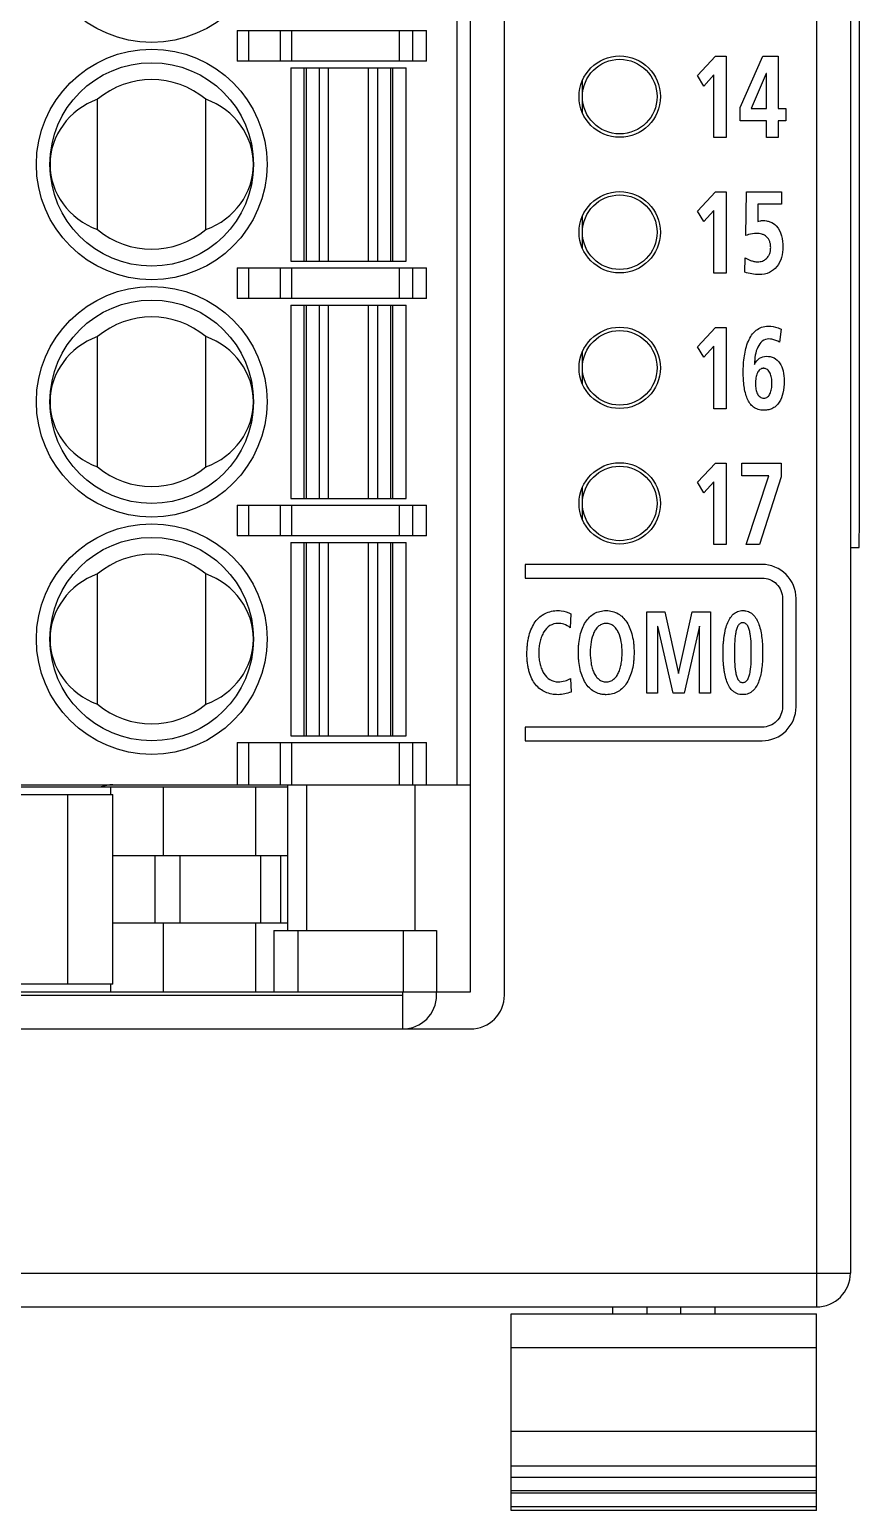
# Model space of a CAD drawing. Extents: x 174.2 to 222.4, y 163.3 to 260.6.
# Drawn here: x 210.17 to 222.41, y 164.64 to 186.47 of the extents above; entities that cross this region are included whole.
import ezdxf

# ---------------------------------------------------------------- set-up
doc = ezdxf.new("R2010")
doc.units = 0
doc.header["$LTSCALE"] = 23.1
doc.layers.get('0').update_dxf_attribs({"linetype": 'CONTINUOUS'})

msp = doc.modelspace()

# ---------------------------------------------------------------- linework, layer by layer
at = {"color": 7, "linetype": 'Continuous'}
for p, q in [((221.773, 257.635), (221.773, 167.635)), ((222.273, 257.135), (222.273, 168.135)), ((217.173, 172.235), (217.173, 250.235)), ((222.405, 179.335), (222.405, 217.335)), ((216.673, 172.285), (216.673, 210.685)), ((216.473, 207.635), (216.473, 175.335)), ((213.231, 186.46), (216.023, 186.46)), ((213.231, 186.46), (213.231, 186.01)), ((213.404, 186.01), (213.404, 186.46)), ((213.866, 186.46), (213.866, 186.01)), ((214.039, 186.01), (214.039, 186.46)), ((215.623, 186.46), (215.623, 186.01)), ((215.823, 186.01), (215.823, 186.46)), ((216.023, 186.01), (216.023, 186.46)), ((220.02, 185.797), (220.283, 186.079)), ((220.283, 186.079), (220.442, 186.079)), ((220.442, 186.079), (220.442, 184.88)), ((220.648, 185.323), (220.983, 186.079)), ((220.983, 186.079), (221.207, 186.079)), ((221.207, 186.079), (221.207, 185.308)), ((216.023, 186.01), (213.231, 186.01)), ((214.023, 185.91), (215.723, 185.91)), ((214.023, 185.91), (214.023, 183.06)), ((214.223, 183.06), (214.223, 185.91)), ((214.248, 185.91), (214.248, 183.06)), ((214.446, 183.06), (214.446, 185.91)), ((214.576, 185.91), (214.576, 183.06)), ((215.171, 183.06), (215.171, 185.91)), ((215.301, 185.91), (215.301, 183.06)), ((215.499, 183.06), (215.499, 185.91)), ((215.523, 185.91), (215.523, 183.06)), ((215.723, 183.06), (215.723, 185.91)), ((218.323, 185.485), (218.323, 185.724)), ((220.11, 185.641), (220.02, 185.797)), ((220.262, 185.806), (220.11, 185.641)), ((220.262, 184.88), (220.262, 185.806)), ((221.032, 185.828), (220.81, 185.308)), ((221.035, 185.828), (221.032, 185.828)), ((221.035, 185.308), (221.035, 185.828)), ((211.173, 183.525), (211.173, 185.446)), ((212.773, 183.525), (212.773, 185.446)), ((218.323, 185.247), (218.323, 185.484)), ((220.648, 185.129), (220.648, 185.323)), ((220.81, 185.308), (221.035, 185.308)), ((221.207, 185.308), (221.322, 185.308)), ((221.322, 185.308), (221.322, 185.129)), ((221.035, 185.129), (220.648, 185.129)), ((221.035, 184.88), (221.035, 185.129)), ((221.322, 185.129), (221.207, 185.129)), ((221.207, 185.129), (221.207, 184.88)), ((220.442, 184.88), (220.262, 184.88)), ((221.207, 184.88), (221.035, 184.88)), ((220.02, 183.797), (220.283, 184.079)), ((220.283, 184.079), (220.442, 184.079)), ((220.442, 184.079), (220.442, 182.88)), ((220.731, 183.435), (220.74, 184.079)), ((220.74, 184.079), (221.256, 184.079)), ((220.91, 183.9), (220.906, 183.644)), ((221.256, 183.9), (220.91, 183.9)), ((221.256, 184.079), (221.256, 183.9)), ((218.323, 183.485), (218.323, 183.724)), ((220.11, 183.641), (220.02, 183.797)), ((220.262, 183.806), (220.11, 183.641)), ((220.262, 182.88), (220.262, 183.806)), ((218.323, 183.247), (218.323, 183.484)), ((214.023, 183.06), (215.723, 183.06)), ((220.718, 182.894), (220.722, 183.109)), ((213.231, 182.96), (216.023, 182.96)), ((213.231, 182.96), (213.231, 182.51)), ((213.404, 182.51), (213.404, 182.96)), ((213.866, 182.96), (213.866, 182.51)), ((214.039, 182.51), (214.039, 182.96)), ((215.623, 182.96), (215.623, 182.51)), ((215.823, 182.51), (215.823, 182.96)), ((216.023, 182.51), (216.023, 182.96)), ((220.442, 182.88), (220.262, 182.88)), ((216.023, 182.51), (213.231, 182.51)), ((214.023, 182.41), (215.723, 182.41)), ((214.023, 182.41), (214.023, 179.56)), ((214.223, 179.56), (214.223, 182.41)), ((214.248, 182.41), (214.248, 179.56)), ((214.446, 179.56), (214.446, 182.41)), ((214.576, 182.41), (214.576, 179.56)), ((215.171, 179.56), (215.171, 182.41)), ((215.301, 182.41), (215.301, 179.56)), ((215.499, 179.56), (215.499, 182.41)), ((215.523, 182.41), (215.523, 179.56)), ((215.723, 179.56), (215.723, 182.41)), ((211.173, 180.025), (211.173, 181.946)), ((212.773, 180.025), (212.773, 181.946)), ((220.02, 181.797), (220.283, 182.079)), ((220.283, 182.079), (220.442, 182.079)), ((220.442, 182.079), (220.442, 180.88)), ((221.252, 182.056), (221.229, 181.862)), ((218.323, 181.485), (218.323, 181.724)), ((220.11, 181.641), (220.02, 181.797)), ((220.262, 181.806), (220.11, 181.641)), ((220.262, 180.88), (220.262, 181.806)), ((218.323, 181.247), (218.323, 181.484)), ((220.858, 181.539), (220.861, 181.536)), ((220.442, 180.88), (220.262, 180.88)), ((220.02, 179.797), (220.283, 180.078)), ((220.283, 180.078), (220.442, 180.078)), ((220.442, 180.078), (220.442, 178.88)), ((220.672, 180.078), (221.25, 180.078)), ((220.672, 179.89), (220.672, 180.078)), ((221.25, 180.078), (221.25, 179.879)), ((218.323, 179.485), (218.323, 179.724)), ((220.11, 179.641), (220.02, 179.797)), ((220.262, 179.806), (220.11, 179.641)), ((220.262, 178.88), (220.262, 179.806)), ((221.069, 179.89), (220.672, 179.89)), ((220.736, 178.88), (221.069, 179.89)), ((221.25, 179.879), (220.931, 178.88)), ((214.023, 179.56), (215.723, 179.56)), ((213.231, 179.46), (216.023, 179.46)), ((213.231, 179.46), (213.231, 179.01)), ((213.404, 179.01), (213.404, 179.46)), ((213.866, 179.46), (213.866, 179.01)), ((214.039, 179.01), (214.039, 179.46)), ((215.623, 179.46), (215.623, 179.01)), ((215.823, 179.01), (215.823, 179.46)), ((216.023, 179.01), (216.023, 179.46)), ((218.323, 179.247), (218.323, 179.484)), ((216.023, 179.01), (213.231, 179.01)), ((214.023, 178.91), (215.723, 178.91)), ((214.023, 178.91), (214.023, 176.06)), ((214.223, 176.06), (214.223, 178.91)), ((214.248, 178.91), (214.248, 176.06)), ((214.446, 176.06), (214.446, 178.91)), ((214.576, 178.91), (214.576, 176.06)), ((215.171, 176.06), (215.171, 178.91)), ((215.301, 178.91), (215.301, 176.06)), ((215.499, 176.06), (215.499, 178.91)), ((215.523, 178.91), (215.523, 176.06)), ((215.723, 176.06), (215.723, 178.91)), ((220.442, 178.88), (220.262, 178.88)), ((220.931, 178.88), (220.736, 178.88)), ((222.273, 178.835), (222.401, 178.835)), ((211.173, 176.525), (211.173, 178.446)), ((212.773, 176.525), (212.773, 178.446)), ((220.972, 178.585), (217.477, 178.585)), ((217.477, 178.585), (217.477, 178.385)), ((217.477, 178.385), (220.972, 178.385)), ((221.272, 178.085), (221.272, 176.486)), ((221.472, 176.486), (221.472, 178.085)), ((218.154, 177.855), (218.142, 177.653)), ((219.27, 177.885), (219.539, 177.885)), ((219.27, 176.686), (219.27, 177.885)), ((219.539, 177.885), (219.738, 176.976)), ((219.741, 176.976), (219.94, 177.885)), ((219.94, 177.885), (220.209, 177.885)), ((220.209, 177.885), (220.209, 176.686)), ((219.434, 177.675), (219.431, 177.672)), ((219.431, 177.672), (219.431, 176.686)), ((219.659, 176.686), (219.434, 177.675)), ((220.046, 177.675), (219.82, 176.686)), ((220.048, 177.675), (220.046, 177.675)), ((220.048, 176.686), (220.048, 177.675)), ((218.148, 176.904), (218.155, 176.703)), ((219.738, 176.976), (219.741, 176.976)), ((219.431, 176.686), (219.27, 176.686)), ((219.82, 176.686), (219.659, 176.686)), ((220.209, 176.686), (220.048, 176.686)), ((214.023, 176.06), (215.723, 176.06)), ((220.972, 176.185), (217.477, 176.185)), ((217.477, 176.185), (217.477, 175.986)), ((213.231, 175.96), (216.023, 175.96)), ((213.231, 175.96), (213.231, 175.335)), ((213.404, 175.335), (213.404, 175.96)), ((213.866, 175.96), (213.866, 175.335)), ((214.039, 175.335), (214.039, 175.96)), ((215.623, 175.96), (215.623, 175.335)), ((215.823, 175.335), (215.823, 175.96)), ((216.023, 175.335), (216.023, 175.96)), ((217.477, 175.986), (220.972, 175.986)), ((203.423, 175.335), (216.673, 175.335)), ((204.14, 175.195), (211.4, 175.195)), ((205.324, 175.305), (213.973, 175.305)), ((210.73, 175.195), (210.73, 172.395)), ((211.371, 175.195), (211.371, 175.305)), ((211.4, 172.395), (211.4, 175.195)), ((212.148, 174.295), (212.148, 175.305)), ((213.51, 174.295), (213.51, 175.305)), ((213.973, 175.335), (213.973, 173.185)), ((214.259, 173.185), (214.259, 175.335)), ((215.852, 175.335), (215.852, 173.185)), ((211.4, 174.295), (213.973, 174.295)), ((212.019, 174.295), (212.019, 173.295)), ((212.389, 174.295), (212.389, 173.295)), ((213.578, 174.295), (213.578, 173.295)), ((213.875, 173.295), (213.875, 174.295)), ((213.875, 173.295), (211.4, 173.295)), ((212.148, 172.285), (212.148, 173.295)), ((213.51, 172.285), (213.51, 173.295)), ((213.773, 173.185), (216.173, 173.185)), ((213.773, 173.185), (213.773, 172.285)), ((213.973, 173.295), (213.881, 173.295)), ((214.131, 172.285), (214.131, 173.185)), ((215.68, 173.185), (215.68, 172.285)), ((216.173, 173.185), (216.173, 172.285)), ((211.4, 172.395), (204.14, 172.395)), ((211.371, 172.285), (211.371, 172.395)), ((204.873, 172.235), (215.673, 172.235)), ((205.324, 172.285), (216.673, 172.285)), ((215.673, 171.735), (215.673, 172.285)), ((216.173, 172.235), (216.173, 172.285)), ((203.673, 171.735), (216.673, 171.735)), ((174.173, 168.135), (222.273, 168.135)), ((174.673, 167.635), (221.773, 167.635)), ((217.273, 167.535), (221.773, 167.535)), ((217.273, 164.635), (217.273, 167.535)), ((218.773, 167.535), (218.773, 167.635)), ((219.273, 167.635), (219.273, 167.535)), ((219.773, 167.535), (219.773, 167.635)), ((220.273, 167.635), (220.273, 167.535)), ((221.773, 164.635), (221.773, 167.535)), ((221.773, 167.035), (217.273, 167.035)), ((217.273, 165.803), (221.773, 165.803)), ((221.773, 165.286), (217.273, 165.286)), ((217.273, 165.123), (221.773, 165.123)), ((221.773, 164.923), (217.273, 164.923)), ((217.273, 164.894), (221.773, 164.894)), ((217.273, 164.694), (221.773, 164.694)), ((221.773, 164.635), (217.273, 164.635))]:
    msp.add_line(p, q, dxfattribs=at)
for centre, radius in [((211.973, 187.985), 1.7), ((211.973, 184.485), 1.7), ((218.873, 185.485), 0.6), ((211.973, 184.485), 1.5), ((218.873, 185.485), 0.55), ((218.873, 183.485), 0.6), ((218.873, 183.485), 0.55), ((211.973, 180.985), 1.7), ((211.973, 180.985), 1.5), ((218.873, 181.485), 0.6), ((218.873, 181.485), 0.55), ((218.873, 179.485), 0.6), ((218.873, 179.485), 0.55), ((211.973, 177.485), 1.7), ((211.973, 177.485), 1.5)]:
    msp.add_circle(centre, radius, dxfattribs=at)
for centre, radius, start, end in [((211.973, 184.485), 1.25, 50.2082, 129.7918), ((211.973, 184.485), 1.25, 230.2082, 309.7918), ((211.973, 180.985), 1.25, 50.2082, 129.7918), ((211.973, 180.985), 1.25, 230.2082, 309.7918), ((211.973, 177.485), 1.25, 50.2082, 129.7918), ((211.973, 177.485), 1.25, 230.2082, 309.7918), ((211.398, 174.835), 0.5, 90, 109.9485), ((215.673, 172.235), 0.5, 270, 0), ((216.673, 172.235), 0.5, 270, 0), ((221.773, 168.135), 0.5, 270, 0)]:
    msp.add_arc(centre, radius, start, end, dxfattribs=at)
for centre, start_param, end_param in [((211.579, 184.485), 1.94622, 4.336965), ((212.368, 184.485), -1.195373, 1.195373), ((211.579, 180.985), 1.94622, 4.336965), ((212.368, 180.985), 5.087813, 7.478558), ((211.579, 177.485), 1.94622, 4.336965), ((212.368, 177.485), -1.195373, 1.195373)]:
    msp.add_ellipse(centre, major_axis=(1.105, 0), ratio=0.93405, start_param=start_param, end_param=end_param, dxfattribs=at)
for points, knots in [([(220.906, 183.644), (220.918, 183.647), (220.937, 183.652), (220.964, 183.656), (220.996, 183.657), (221.038, 183.654), (221.107, 183.636), (221.249, 183.543), (221.278, 183.375), (221.278, 183.266)], [0, 0, 0, 0, 0.059056, 0.094452, 0.134091, 0.212544, 0.295361, 0.475156, 1, 1, 1, 1]), ([(220.722, 183.109), (220.747, 183.095), (220.789, 183.072), (220.851, 183.053), (220.91, 183.046), (220.977, 183.056), (221.031, 183.087), (221.063, 183.126), (221.083, 183.163), (221.093, 183.2), (221.097, 183.233), (221.098, 183.26), (221.097, 183.287), (221.092, 183.32), (221.082, 183.357), (221.061, 183.394), (221.035, 183.422), (221.015, 183.435), (221.006, 183.441)], [0, 0, 0, 0, 0.120905, 0.191563, 0.268167, 0.364912, 0.463216, 0.515437, 0.571999, 0.635381, 0.6705, 0.708324, 0.746403, 0.78162, 0.844949, 0.901569, 0.954446, 1, 1, 1, 1]), ([(220.892, 183.468), (220.851, 183.468), (220.795, 183.459), (220.744, 183.44), (220.731, 183.435)], [0, 0, 0, 0, 0.74305, 1, 1, 1, 1]), ([(221.006, 183.441), (220.993, 183.447), (220.957, 183.463), (220.917, 183.468), (220.892, 183.468)], [0, 0, 0, 0, 0.352301, 1, 1, 1, 1]), ([(221.278, 183.266), (221.278, 183.166), (221.241, 183.007), (221.081, 182.878), (220.943, 182.853), (220.82, 182.867), (220.751, 182.884), (220.718, 182.894)], [0, 0, 0, 0, 0.371601, 0.544461, 0.736733, 0.871659, 1, 1, 1, 1]), ([(220.694, 181.458), (220.694, 181.486), (220.697, 181.553), (220.712, 181.696), (220.753, 181.873), (220.849, 182.025), (220.964, 182.09), (221.029, 182.099), (221.063, 182.099)], [0, 0, 0, 0, 0.099841, 0.248525, 0.525849, 0.763792, 0.877011, 1, 1, 1, 1]), ([(221.072, 181.911), (221.037, 181.911), (220.964, 181.886), (220.9, 181.789), (220.867, 181.67), (220.859, 181.584), (220.858, 181.539)], [0, 0, 0, 0, 0.220682, 0.449518, 0.714904, 1, 1, 1, 1]), ([(221.063, 182.099), (221.111, 182.099), (221.177, 182.088), (221.237, 182.063), (221.252, 182.056)], [0, 0, 0, 0, 0.742768, 1, 1, 1, 1]), ([(221.229, 181.862), (221.194, 181.883), (221.142, 181.906), (221.086, 181.911), (221.072, 181.911)], [0, 0, 0, 0, 0.736871, 1, 1, 1, 1]), ([(220.861, 181.536), (220.879, 181.571), (220.923, 181.635), (221, 181.656), (221.034, 181.656)], [0, 0, 0, 0, 0.530981, 1, 1, 1, 1]), ([(220.989, 181.478), (220.986, 181.477), (220.977, 181.477), (220.96, 181.472), (220.937, 181.46), (220.916, 181.438), (220.893, 181.397), (220.877, 181.334), (220.874, 181.28), (220.874, 181.251)], [0, 0, 0, 0, 0.037832, 0.091533, 0.195307, 0.302863, 0.42023, 0.690209, 1, 1, 1, 1]), ([(220.998, 181.038), (221.017, 181.038), (221.058, 181.053), (221.094, 181.108), (221.113, 181.176), (221.119, 181.255), (221.113, 181.334), (221.096, 181.397), (221.073, 181.437), (221.051, 181.46), (221.029, 181.472), (221.01, 181.477), (220.998, 181.478), (220.991, 181.478), (220.989, 181.478)], [0, 0, 0, 0, 0.102314, 0.212188, 0.341479, 0.48295, 0.635157, 0.770108, 0.829337, 0.883669, 0.935749, 0.962462, 0.990521, 1, 1, 1, 1]), ([(221.034, 181.656), (221.073, 181.656), (221.151, 181.641), (221.24, 181.557), (221.288, 181.434), (221.297, 181.341), (221.297, 181.29)], [0, 0, 0, 0, 0.229567, 0.449057, 0.69905, 1, 1, 1, 1]), ([(221.297, 181.29), (221.297, 181.231), (221.288, 181.123), (221.243, 180.998), (221.185, 180.926), (221.132, 180.887), (221.08, 180.868), (221.035, 180.861), (220.996, 180.859), (220.955, 180.861), (220.902, 180.873), (220.843, 180.903), (220.788, 180.961), (220.749, 181.034), (220.722, 181.119), (220.704, 181.213), (220.695, 181.314), (220.693, 181.396), (220.694, 181.445), (220.694, 181.458)], [0, 0, 0, 0, 0.132214, 0.241464, 0.290124, 0.337352, 0.386058, 0.412004, 0.439484, 0.472725, 0.503431, 0.560543, 0.617395, 0.678124, 0.744333, 0.81586, 0.891527, 0.969586, 1, 1, 1, 1]), ([(220.874, 181.251), (220.874, 181.224), (220.877, 181.173), (220.897, 181.104), (220.937, 181.05), (220.978, 181.038), (220.998, 181.038)], [0, 0, 0, 0, 0.298344, 0.560026, 0.78218, 1, 1, 1, 1]), ([(222.401, 178.835), (222.401, 178.835), (222.401, 178.836), (222.401, 178.836), (222.401, 178.837), (222.402, 178.839), (222.402, 178.841), (222.402, 178.845), (222.402, 178.851), (222.402, 178.857), (222.403, 178.865), (222.403, 178.878), (222.403, 178.896), (222.403, 178.921), (222.404, 178.95), (222.404, 178.983), (222.404, 179.019), (222.405, 179.073), (222.405, 179.147), (222.405, 179.239), (222.405, 179.303), (222.405, 179.335)], [0, 0, 0, 0, 0.000358, 0.001282, 0.002799, 0.004913, 0.010931, 0.019331, 0.03009, 0.043183, 0.058582, 0.076247, 0.118205, 0.168652, 0.227105, 0.293001, 0.365705, 0.444516, 0.617378, 0.804935, 1, 1, 1, 1]), ([(220.972, 178.385), (221.048, 178.385), (221.208, 178.321), (221.272, 178.162), (221.272, 178.085)], [0, 0, 0, 0, 0.500082, 1, 1, 1, 1]), ([(217.964, 176.665), (217.901, 176.665), (217.805, 176.682), (217.697, 176.746), (217.628, 176.813), (217.574, 176.899), (217.541, 176.984), (217.523, 177.06), (217.512, 177.124), (217.507, 177.18), (217.505, 177.228), (217.504, 177.265), (217.505, 177.302), (217.507, 177.351), (217.512, 177.409), (217.522, 177.475), (217.539, 177.555), (217.57, 177.646), (217.623, 177.739), (217.69, 177.813), (217.799, 177.886), (217.899, 177.905), (217.964, 177.905)], [0, 0, 0, 0, 0.109196, 0.161529, 0.215182, 0.272673, 0.336371, 0.371229, 0.408375, 0.44801, 0.468822, 0.490325, 0.512156, 0.533391, 0.574113, 0.612601, 0.648978, 0.715936, 0.776511, 0.832685, 0.886943, 1, 1, 1, 1]), ([(217.964, 177.905), (217.979, 177.905), (218.045, 177.9), (218.11, 177.88), (218.154, 177.855)], [0, 0, 0, 0, 0.224961, 1, 1, 1, 1]), ([(218.657, 176.666), (218.646, 176.666), (218.619, 176.668), (218.564, 176.679), (218.493, 176.707), (218.421, 176.764), (218.363, 176.84), (218.318, 176.932), (218.286, 177.039), (218.27, 177.138), (218.264, 177.222), (218.262, 177.289), (218.264, 177.355), (218.27, 177.44), (218.286, 177.537), (218.318, 177.643), (218.364, 177.734), (218.422, 177.809), (218.494, 177.864), (218.565, 177.892), (218.625, 177.903), (218.657, 177.905), (218.673, 177.905)], [0, 0, 0, 0, 0.019821, 0.048178, 0.102456, 0.156566, 0.21343, 0.275049, 0.342565, 0.416486, 0.455906, 0.496939, 0.537889, 0.577147, 0.650574, 0.717468, 0.778453, 0.834764, 0.88844, 0.942355, 0.970512, 1, 1, 1, 1]), ([(218.673, 177.905), (218.689, 177.905), (218.72, 177.903), (218.78, 177.892), (218.85, 177.863), (218.922, 177.807), (218.981, 177.732), (219.027, 177.641), (219.06, 177.535), (219.076, 177.438), (219.082, 177.355), (219.084, 177.289), (219.082, 177.223), (219.076, 177.139), (219.06, 177.041), (219.027, 176.934), (218.982, 176.842), (218.923, 176.766), (218.851, 176.708), (218.781, 176.679), (218.721, 176.667), (218.684, 176.665), (218.662, 176.665), (218.657, 176.666)], [0, 0, 0, 0, 0.028638, 0.056079, 0.108932, 0.161897, 0.217597, 0.277813, 0.343571, 0.415341, 0.453543, 0.493269, 0.533077, 0.571436, 0.643692, 0.710059, 0.770897, 0.827141, 0.880535, 0.933747, 0.961385, 0.990263, 1, 1, 1, 1]), ([(220.396, 177.282), (220.396, 177.284), (220.396, 177.289), (220.396, 177.298), (220.396, 177.315), (220.396, 177.339), (220.397, 177.367), (220.399, 177.404), (220.403, 177.451), (220.409, 177.506), (220.417, 177.559), (220.43, 177.627), (220.453, 177.704), (220.49, 177.786), (220.541, 177.852), (220.596, 177.889), (220.646, 177.903), (220.68, 177.906), (220.708, 177.905), (220.736, 177.901), (220.769, 177.891), (220.805, 177.873), (220.848, 177.839), (220.891, 177.78), (220.928, 177.696), (220.953, 177.6), (220.969, 177.496), (220.976, 177.407), (220.979, 177.335), (220.979, 177.3), (220.979, 177.282)], [0, 0, 0, 0, 0.004648, 0.0093, 0.018617, 0.037283, 0.055959, 0.074609, 0.111683, 0.148223, 0.183962, 0.218656, 0.284048, 0.343259, 0.396448, 0.446171, 0.471557, 0.498465, 0.513252, 0.527417, 0.554397, 0.58051, 0.606684, 0.66161, 0.722125, 0.788156, 0.858114, 0.929646, 0.965154, 1, 1, 1, 1]), ([(217.961, 177.716), (217.92, 177.716), (217.835, 177.692), (217.762, 177.609), (217.72, 177.526), (217.697, 177.452), (217.685, 177.384), (217.68, 177.327), (217.679, 177.282), (217.68, 177.237), (217.685, 177.181), (217.697, 177.114), (217.72, 177.04), (217.761, 176.959), (217.837, 176.877), (217.923, 176.854), (217.964, 176.854)], [0, 0, 0, 0, 0.106579, 0.21836, 0.281155, 0.349161, 0.422396, 0.460924, 0.500659, 0.540134, 0.578337, 0.650776, 0.717888, 0.779855, 0.891062, 1, 1, 1, 1]), ([(218.142, 177.653), (218.115, 177.675), (218.057, 177.709), (217.991, 177.716), (217.961, 177.716)], [0, 0, 0, 0, 0.538965, 1, 1, 1, 1]), ([(218.673, 177.716), (218.663, 177.716), (218.643, 177.715), (218.606, 177.705), (218.563, 177.681), (218.522, 177.637), (218.478, 177.559), (218.445, 177.441), (218.434, 177.288), (218.443, 177.157), (218.465, 177.058), (218.488, 176.991), (218.52, 176.935), (218.561, 176.89), (218.604, 176.865), (218.642, 176.856), (218.663, 176.854), (218.673, 176.854)], [0, 0, 0, 0, 0.027897, 0.054467, 0.106386, 0.160631, 0.219544, 0.351726, 0.495967, 0.643385, 0.71286, 0.777619, 0.83701, 0.891668, 0.944252, 0.971369, 1, 1, 1, 1]), ([(218.673, 176.854), (218.683, 176.854), (218.703, 176.856), (218.742, 176.865), (218.785, 176.89), (218.826, 176.935), (218.858, 176.991), (218.881, 177.058), (218.903, 177.157), (218.912, 177.288), (218.901, 177.441), (218.868, 177.559), (218.824, 177.637), (218.783, 177.681), (218.74, 177.705), (218.703, 177.715), (218.683, 177.716), (218.673, 177.716)], [0, 0, 0, 0, 0.028678, 0.055827, 0.108438, 0.16309, 0.222459, 0.287193, 0.356647, 0.504033, 0.648242, 0.780377, 0.839268, 0.893508, 0.945453, 0.972056, 1, 1, 1, 1]), ([(220.811, 177.282), (220.811, 177.327), (220.811, 177.42), (220.802, 177.536), (220.783, 177.624), (220.763, 177.677), (220.736, 177.711), (220.708, 177.724), (220.686, 177.727), (220.665, 177.724), (220.638, 177.711), (220.611, 177.677), (220.591, 177.624), (220.573, 177.536), (220.564, 177.42), (220.564, 177.327), (220.564, 177.282)], [0, 0, 0, 0, 0.13641, 0.284587, 0.351603, 0.409102, 0.456488, 0.478249, 0.500812, 0.522889, 0.544265, 0.591194, 0.6485, 0.715442, 0.863591, 1, 1, 1, 1]), ([(220.979, 177.282), (220.979, 177.264), (220.979, 177.229), (220.976, 177.158), (220.969, 177.069), (220.953, 176.966), (220.927, 176.871), (220.89, 176.788), (220.846, 176.731), (220.804, 176.697), (220.769, 176.679), (220.736, 176.67), (220.708, 176.666), (220.686, 176.665), (220.663, 176.666), (220.634, 176.67), (220.6, 176.68), (220.563, 176.7), (220.52, 176.735), (220.476, 176.795), (220.441, 176.881), (220.422, 176.961), (220.411, 177.028), (220.405, 177.08), (220.4, 177.132), (220.398, 177.175), (220.397, 177.209), (220.396, 177.23), (220.396, 177.246), (220.396, 177.258), (220.396, 177.268), (220.396, 177.276), (220.396, 177.28), (220.396, 177.282)], [0, 0, 0, 0, 0.035, 0.070568, 0.141993, 0.211633, 0.277243, 0.337341, 0.391941, 0.417996, 0.444011, 0.470891, 0.484995, 0.499712, 0.515328, 0.53022, 0.558404, 0.585484, 0.612479, 0.66879, 0.730338, 0.796703, 0.831085, 0.865805, 0.900476, 0.934688, 0.951488, 0.968011, 0.976151, 0.9842, 0.992152, 0.99609, 1, 1, 1, 1]), ([(220.564, 177.282), (220.564, 177.238), (220.564, 177.146), (220.572, 177.032), (220.591, 176.945), (220.611, 176.893), (220.637, 176.859), (220.664, 176.846), (220.686, 176.843), (220.708, 176.846), (220.736, 176.859), (220.763, 176.893), (220.784, 176.945), (220.803, 177.032), (220.811, 177.146), (220.811, 177.238), (220.811, 177.282)], [0, 0, 0, 0, 0.135621, 0.283394, 0.350283, 0.407671, 0.454954, 0.47668, 0.499233, 0.52222, 0.544298, 0.592017, 0.649599, 0.716568, 0.864377, 1, 1, 1, 1]), ([(217.964, 176.854), (217.998, 176.854), (218.062, 176.864), (218.124, 176.886), (218.148, 176.904)], [0, 0, 0, 0, 0.534623, 1, 1, 1, 1]), ([(221.272, 176.486), (221.272, 176.409), (221.208, 176.25), (221.048, 176.185), (220.972, 176.185)], [0, 0, 0, 0, 0.499918, 1, 1, 1, 1])]:
    msp.add_open_spline(points, degree=3, knots=knots, dxfattribs=at)
for points in [[(221.472, 178.085), (221.472, 178.213), (221.364, 178.478), (221.099, 178.585), (220.972, 178.585)], [(218.155, 176.703), (218.094, 176.683), (218.029, 176.665), (217.964, 176.665)], [(220.972, 175.986), (221.099, 175.986), (221.364, 176.093), (221.472, 176.358), (221.472, 176.486)]]:
    msp.add_open_spline(points, degree=3, dxfattribs=at)

doc.saveas('drawing.dxf')
